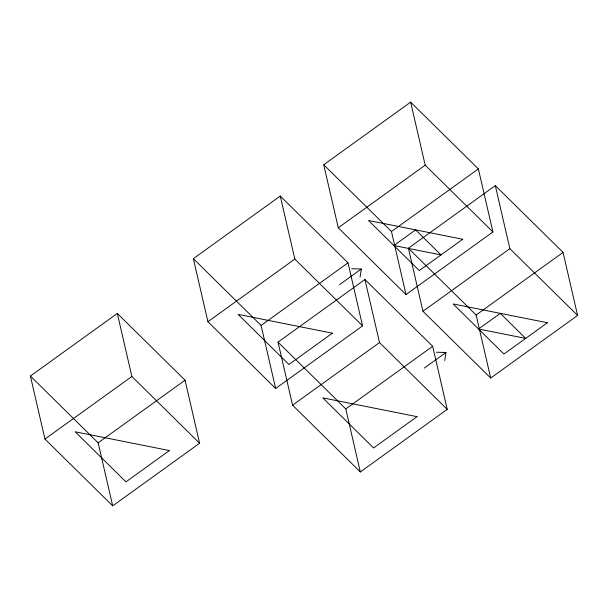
<?xml version="1.0" encoding="UTF-8"?>
<svg xmlns="http://www.w3.org/2000/svg" width="608" height="608" viewBox="0 0 608 608"><rect width="100%" height="100%" fill="white"/><g stroke="black" fill="none" stroke-linecap="round" stroke-linejoin="round"><path stroke-width="0.91" d="M360.088 277.088L361.289 269.002L351.622 268.744M444.76 360.567L445.953 352.48L436.293 352.222M30.4 376.04L117.314 313.432L185.045 380.213L199.606 443.255L112.693 505.864L44.954 439.082L30.4 376.04L98.139 442.822L112.693 505.864M193.359 258.651L280.273 196.05L348.004 262.831L362.566 325.873L275.652 388.474L207.913 321.693L193.359 258.651L261.098 325.432L275.652 388.474M323.73 164.745L410.636 102.136L478.374 168.918L492.928 231.96L406.015 294.568L338.284 227.787L323.73 164.745L391.461 231.526L406.015 294.568M44.954 439.082L131.868 376.474L117.314 313.432M207.913 321.693L294.827 259.092L280.273 196.05M338.284 227.787L425.19 165.178L410.636 102.136M98.139 442.822L185.045 380.213M261.098 325.432L348.004 262.831M391.461 231.526L478.374 168.918M339.56 284.658L361.289 269.002M278.031 342.129L364.944 279.52L432.676 346.309L447.23 409.351L360.324 471.952L292.585 405.171L278.031 342.129L345.77 408.91L360.324 471.952M408.394 248.224L495.307 185.615L563.046 252.396L577.6 315.438L490.686 378.047L422.955 311.266L408.394 248.224L476.132 315.005L490.686 378.047M292.585 405.171L379.498 342.57L364.944 279.52M422.955 311.266L509.861 248.657L495.307 185.615M345.77 408.91L432.676 346.309M476.132 315.005L563.046 252.396M424.232 368.129L445.953 352.48M425.19 165.178L492.928 231.96M509.861 248.657L577.6 315.438M294.827 259.092L362.566 325.873M379.498 342.57L447.23 409.351M131.868 376.474L199.606 443.255M415.606 229.877L393.878 245.526L441.005 254.919L415.606 229.877M169.404 450.558L125.955 481.863L75.149 431.779L169.404 450.558M332.371 333.176L288.914 364.481L238.108 314.389L332.371 333.176M462.734 239.263L419.277 270.568L368.478 220.484L462.734 239.263M500.278 313.356L478.549 329.004L525.677 338.398L500.278 313.356M417.035 416.655L373.578 447.952L322.78 397.868L417.035 416.655M547.405 322.742L503.948 354.046L453.15 303.962L547.405 322.742"/></g></svg>
